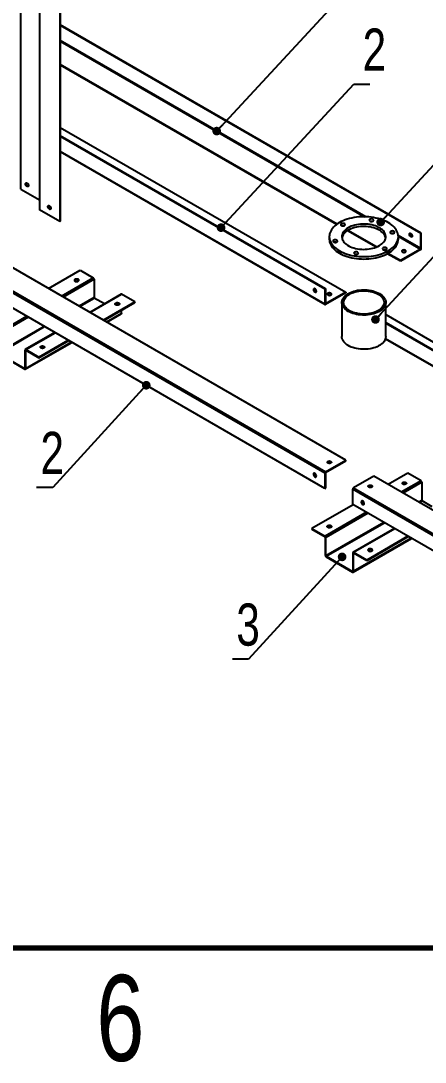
# Model space of a CAD drawing. Header units: millimetres. Extents: x 1982 to 4155, y 618 to 1642.
# Drawn here: x 2135.5 to 2170.7, y 617.8 to 708.3 of the extents above; entities that cross this region are included whole.
import ezdxf

# ---------------------------------------------------------------- set-up
doc = ezdxf.new("R2010")
doc.units = ezdxf.units.MM
doc.styles.add('SLDTEXTSTYLE0', font='TXT', dxfattribs={"width": 0.75})
doc.dimstyles.new('SLDDIMSTYLE0', dxfattribs={"dimscale": 1.5, "dimtxt": 2.116667, "dimasz": 1.5, "dimexe": 0, "dimexo": 0.0625, "dimgap": 0.529167, "dimtad": 1, "dimdec": 0, "dimlfac": 35, "dimrnd": 1e-09, "dimzin": 12, "dimdsep": 46, "dimtxsty": 'SLDTEXTSTYLE0', "dimcen": 0.09, "dimadec": 0, "dimazin": 3, "dimtfac": 1, "dimtdec": 0, "dimtofl": 0, "dimtmove": 0, "dimatfit": 3, "dimfxl": 1, "dimfrac": 2, "dimtolj": 1, "dimtzin": 12, "dimarcsym": 0})

msp = doc.modelspace()

# ---------------------------------------------------------------- linework, layer by layer
at = {"color": 7, "linetype": 'Continuous', "lineweight": 25}
for p, q in [((2135.535, 693.68), (2135.535, 753.976)), ((2137.143, 752.213), (2137.143, 691.917)), ((2137.171, 752.174), (2137.171, 691.878)), ((2138.922, 751.163), (2138.922, 690.868)), ((2138.967, 751.19), (2138.967, 690.894)), ((2170.336, 689.862), (2138.967, 707.971)), ((2170.291, 689.835), (2138.967, 707.918)), ((2165.504, 691.278), (2138.967, 706.597)), ((2138.967, 706.545), (2165.411, 691.28)), ((2163.015, 690.641), (2138.967, 704.524)), ((2162.975, 690.612), (2138.967, 704.472)), ((2163.775, 670.119), (2109.227, 701.609)), ((2161.957, 668.991), (2107.409, 700.481)), ((2107.477, 700.598), (2162.025, 669.108)), ((2161.957, 667.669), (2107.409, 699.159)), ((2138.967, 699.048), (2163.775, 684.727)), ((2138.967, 698.349), (2162.003, 685.051)), ((2138.967, 698.296), (2161.957, 685.024)), ((2138.967, 696.975), (2161.957, 683.703)), ((2138.967, 696.942), (2161.977, 683.659)), ((2135.535, 693.68), (2137.143, 692.752)), ((2138.922, 690.868), (2137.171, 691.878)), ((2138.922, 690.868), (2138.967, 690.894)), ((2166.403, 688.633), (2163.916, 690.069)), ((2166.457, 688.655), (2163.959, 690.096)), ((2162.342, 689.548), (2162.342, 689.338)), ((2170.291, 688.514), (2168.338, 689.641)), ((2168.341, 689.588), (2170.269, 688.475)), ((2168.342, 689.338), (2168.342, 689.548)), ((2170.336, 689.862), (2170.291, 689.835)), ((2170.291, 688.514), (2170.291, 689.835)), ((2170.336, 688.54), (2170.336, 689.862)), ((2168.518, 687.412), (2167.382, 688.068)), ((2168.518, 687.465), (2167.428, 688.094)), ((2170.269, 688.475), (2168.518, 687.465)), ((2170.269, 688.423), (2168.518, 687.412)), ((2170.269, 688.475), (2170.269, 688.423)), ((2170.291, 688.514), (2170.336, 688.54)), ((2168.518, 687.465), (2168.518, 687.412)), ((2137.932, 685.038), (2140.683, 686.627)), ((2140.683, 686.627), (2141.828, 685.966)), ((2139.076, 684.377), (2141.828, 685.966)), ((2141.895, 685.849), (2139.211, 684.299)), ((2141.895, 685.849), (2141.895, 684.255)), ((2144.249, 684.545), (2141.517, 682.968)), ((2141.545, 682.952), (2144.297, 684.541)), ((2145.441, 683.88), (2144.297, 684.541)), ((2161.957, 685.024), (2162.003, 685.051)), ((2161.957, 685.024), (2161.957, 683.703)), ((2162.003, 685.051), (2162.003, 683.729)), ((2163.775, 684.727), (2162.025, 683.716)), ((2163.775, 684.674), (2162.025, 683.664)), ((2163.775, 684.727), (2163.775, 684.674)), ((2141.895, 684.255), (2140.591, 683.503)), ((2140.636, 683.477), (2141.918, 684.217)), ((2142.799, 683.708), (2141.918, 684.217)), ((2142.689, 682.291), (2145.441, 683.88)), ((2142.735, 682.265), (2145.441, 683.827)), ((2145.441, 683.88), (2145.441, 683.827)), ((2162.003, 683.729), (2161.957, 683.703)), ((2162.025, 683.716), (2162.003, 683.729)), ((2162.025, 683.716), (2162.025, 683.664)), ((2163.435, 683.833), (2163.435, 680.858)), ((2167.249, 680.858), (2167.249, 683.833)), ((2144.274, 682.882), (2142.97, 682.129)), ((2142.998, 682.113), (2144.254, 682.838)), ((2144.274, 682.882), (2144.274, 683.154)), ((2167.249, 682.774), (2212.263, 656.788)), ((2133.494, 681.155), (2136.045, 682.628)), ((2136.181, 682.55), (2133.562, 681.038)), ((2137.561, 681.753), (2133.562, 679.444)), ((2133.584, 679.406), (2137.605, 681.727)), ((2167.249, 682.074), (2210.49, 657.112)), ((2167.249, 682.022), (2210.444, 657.086)), ((2138.486, 681.219), (2135.915, 679.734)), ((2135.963, 679.73), (2138.514, 681.202)), ((2135.921, 678.027), (2139.968, 680.363)), ((2139.94, 680.38), (2135.941, 678.071)), ((2137.107, 679.069), (2139.659, 680.542)), ((2137.107, 679.016), (2139.704, 680.516)), ((2167.225, 680.682), (2210.464, 655.72)), ((2167.232, 680.71), (2210.444, 655.764)), ((2133.584, 679.406), (2135.873, 678.084)), ((2133.584, 679.353), (2135.873, 678.032)), ((2135.941, 679.664), (2135.895, 679.69)), ((2135.895, 679.69), (2135.895, 678.097)), ((2135.941, 679.664), (2135.963, 679.677)), ((2135.941, 679.664), (2135.941, 678.071)), ((2135.963, 679.73), (2137.107, 679.069)), ((2135.963, 679.677), (2135.963, 679.73)), ((2135.963, 679.677), (2137.107, 679.016)), ((2137.107, 679.069), (2137.107, 679.016)), ((2135.895, 678.097), (2135.873, 678.084)), ((2135.873, 678.084), (2135.873, 678.032)), ((2135.895, 678.097), (2135.941, 678.071)), ((2162.025, 669.108), (2163.775, 670.119)), ((2162.025, 669.056), (2163.775, 670.066)), ((2163.775, 670.066), (2163.775, 670.119)), ((2162.025, 669.056), (2162.025, 669.108)), ((2162.003, 669.017), (2161.957, 668.991)), ((2161.957, 668.991), (2161.957, 667.669)), ((2162.003, 669.017), (2162.003, 667.695)), ((2166.2, 668.719), (2164.449, 667.709)), ((2212.263, 642.128), (2166.2, 668.719)), ((2169.17, 668.986), (2167.453, 667.995)), ((2170.314, 668.326), (2168.598, 667.335)), ((2170.382, 668.208), (2168.733, 667.257)), ((2170.314, 668.326), (2169.17, 668.986)), ((2170.382, 668.208), (2170.382, 666.615)), ((2161.957, 667.669), (2162.003, 667.695)), ((2210.444, 641), (2164.381, 667.591)), ((2164.381, 666.27), (2164.381, 667.591)), ((2164.449, 667.709), (2210.512, 641.117)), ((2170.382, 666.615), (2170.113, 666.46)), ((2170.158, 666.434), (2170.404, 666.576)), ((2171.285, 666.068), (2170.404, 666.576)), ((2164.423, 666.246), (2160.836, 664.175)), ((2165.567, 665.585), (2161.98, 663.515)), ((2165.703, 665.507), (2162.048, 663.397)), ((2210.444, 639.678), (2164.381, 666.27)), ((2167.082, 664.71), (2162.048, 661.804)), ((2162.07, 661.765), (2167.127, 664.685)), ((2160.836, 664.175), (2161.98, 663.515)), ((2160.836, 664.175), (2160.836, 664.123)), ((2160.836, 664.123), (2161.98, 663.462)), ((2168.008, 664.176), (2164.401, 662.094)), ((2168.036, 664.16), (2164.449, 662.089)), ((2161.98, 663.462), (2161.98, 663.515)), ((2162.003, 663.423), (2162.048, 663.397)), ((2162.003, 661.83), (2162.003, 663.423)), ((2162.048, 661.804), (2162.048, 663.397)), ((2164.407, 660.387), (2169.489, 663.321)), ((2169.461, 663.337), (2164.427, 660.431)), ((2169.18, 663.499), (2165.594, 661.429)), ((2169.226, 663.473), (2165.594, 661.376)), ((2162.048, 661.804), (2162.003, 661.83)), ((2164.427, 662.024), (2164.381, 662.05)), ((2164.381, 662.05), (2164.381, 660.457)), ((2164.427, 662.024), (2164.449, 662.037)), ((2164.427, 662.024), (2164.427, 660.431)), ((2165.594, 661.429), (2164.449, 662.089)), ((2164.449, 662.037), (2164.449, 662.089)), ((2165.594, 661.376), (2164.449, 662.037)), ((2162.07, 661.765), (2162.07, 661.713)), ((2162.07, 661.765), (2164.359, 660.444)), ((2162.07, 661.713), (2164.359, 660.392)), ((2165.594, 661.429), (2165.594, 661.376)), ((2164.381, 660.457), (2164.359, 660.444)), ((2164.359, 660.444), (2164.359, 660.392)), ((2164.381, 660.457), (2164.427, 660.431))]:
    msp.add_line(p, q, dxfattribs=at)
at = {"color": 7, "linetype": 'Continuous', "lineweight": 70}
msp.add_line((2481.562, 627.678), (1990.94, 627.678), dxfattribs=at)
at = {"color": 7, "linetype": 'Continuous', "lineweight": 25, "flags": 128}
for points in [[(2136.073, 693.921), (2136.035, 693.949), (2136.001, 693.988), (2135.972, 694.035), (2135.953, 694.084), (2135.945, 694.132), (2135.948, 694.175), (2135.962, 694.208), (2135.985, 694.229), (2136.017, 694.236), (2136.054, 694.227), (2136.092, 694.205), (2136.129, 694.171), (2136.161, 694.128), (2136.185, 694.079), (2136.199, 694.03), (2136.202, 693.984), (2136.193, 693.946), (2136.174, 693.918), (2136.146, 693.905), (2136.111, 693.905), (2136.073, 693.921)], [(2136.119, 693.947), (2136.081, 693.975), (2136.046, 694.015), (2136.018, 694.061), (2135.999, 694.11), (2135.99, 694.159), (2135.993, 694.201), (2136.007, 694.234), (2136.008, 694.235)], [(2136.184, 693.93), (2136.156, 693.931), (2136.119, 693.947)], [(2138.013, 692.241), (2138.051, 692.213), (2138.085, 692.173), (2138.113, 692.127), (2138.132, 692.078), (2138.141, 692.029), (2138.138, 691.987), (2138.124, 691.954), (2138.1, 691.933), (2138.068, 691.926), (2138.032, 691.934), (2137.993, 691.956), (2137.957, 691.991), (2137.925, 692.034), (2137.901, 692.082), (2137.887, 692.132), (2137.884, 692.178), (2137.893, 692.216), (2137.912, 692.243), (2137.94, 692.257), (2137.975, 692.256), (2138.013, 692.241)], [(2137.947, 692.258), (2137.942, 692.25), (2137.931, 692.214), (2137.931, 692.17), (2137.942, 692.121), (2137.964, 692.072), (2137.994, 692.027), (2138.029, 691.99), (2138.068, 691.965), (2138.105, 691.953), (2138.123, 691.953)], [(2163.221, 690.773), (2163.075, 690.682), (2162.94, 690.586), (2162.818, 690.485), (2162.709, 690.378), (2162.613, 690.268), (2162.531, 690.153), (2162.464, 690.036), (2162.411, 689.916), (2162.373, 689.795), (2162.35, 689.672), (2162.342, 689.548), (2162.35, 689.425), (2162.373, 689.302), (2162.411, 689.18), (2162.464, 689.06), (2162.531, 688.943), (2162.613, 688.829), (2162.709, 688.718), (2162.818, 688.612), (2162.94, 688.51), (2163.075, 688.414), (2163.221, 688.324), (2163.378, 688.239), (2163.544, 688.162), (2163.72, 688.091), (2163.904, 688.028), (2164.096, 687.973), (2164.294, 687.926), (2164.497, 687.886), (2164.704, 687.856), (2164.915, 687.834), (2165.128, 687.821), (2165.342, 687.816), (2165.556, 687.821), (2165.769, 687.834), (2165.98, 687.856), (2166.187, 687.886), (2166.39, 687.926), (2166.588, 687.973), (2166.78, 688.028), (2166.964, 688.091), (2167.14, 688.162), (2167.307, 688.239), (2167.463, 688.324), (2167.609, 688.414), (2167.744, 688.51), (2167.866, 688.612), (2167.975, 688.718), (2168.071, 688.829), (2168.153, 688.943), (2168.221, 689.06), (2168.274, 689.18), (2168.312, 689.302), (2168.334, 689.425), (2168.342, 689.548), (2168.334, 689.672), (2168.312, 689.795), (2168.274, 689.916), (2168.221, 690.036), (2168.153, 690.153), (2168.071, 690.268), (2167.975, 690.378), (2167.866, 690.485), (2167.744, 690.586), (2167.609, 690.682), (2167.463, 690.773), (2167.307, 690.857), (2167.14, 690.935), (2166.964, 691.005), (2166.78, 691.068), (2166.588, 691.124), (2166.39, 691.171), (2166.187, 691.21), (2165.98, 691.24), (2165.769, 691.262), (2165.556, 691.276), (2165.342, 691.28), (2165.128, 691.276), (2164.915, 691.262), (2164.704, 691.24), (2164.497, 691.21), (2164.294, 691.171), (2164.096, 691.124), (2163.904, 691.068), (2163.72, 691.005), (2163.544, 690.935), (2163.378, 690.857), (2163.221, 690.773)], [(2165.871, 691.061), (2165.838, 691.035), (2165.819, 691.006), (2165.815, 690.974), (2165.827, 690.943), (2165.853, 690.915), (2165.892, 690.893), (2165.94, 690.878), (2165.994, 690.871), (2166.049, 690.873), (2166.1, 690.884), (2166.144, 690.903), (2166.177, 690.929), (2166.196, 690.958), (2166.2, 690.99), (2166.188, 691.021), (2166.162, 691.049), (2166.123, 691.071), (2166.075, 691.086), (2166.021, 691.093), (2165.967, 691.091), (2165.915, 691.08), (2165.871, 691.061)], [(2163.387, 690.677), (2163.355, 690.651), (2163.335, 690.622), (2163.331, 690.59), (2163.343, 690.559), (2163.369, 690.531), (2163.408, 690.509), (2163.456, 690.494), (2163.51, 690.487), (2163.565, 690.489), (2163.616, 690.5), (2163.66, 690.519), (2163.693, 690.545), (2163.712, 690.574), (2163.716, 690.606), (2163.705, 690.637), (2163.678, 690.665), (2163.639, 690.687), (2163.591, 690.702), (2163.538, 690.709), (2163.483, 690.707), (2163.431, 690.696), (2163.387, 690.677)], [(2163.994, 690.327), (2163.878, 690.254), (2163.774, 690.175), (2163.683, 690.092), (2163.606, 690.004), (2163.542, 689.912), (2163.493, 689.817), (2163.458, 689.72), (2163.439, 689.622), (2163.435, 689.523), (2163.447, 689.425), (2163.474, 689.327), (2163.516, 689.232), (2163.572, 689.138), (2163.643, 689.048), (2163.727, 688.962), (2163.825, 688.881), (2163.934, 688.805), (2164.055, 688.736), (2164.187, 688.672), (2164.327, 688.616), (2164.476, 688.567), (2164.632, 688.526), (2164.794, 688.494), (2164.96, 688.47), (2165.129, 688.454), (2165.299, 688.448), (2165.47, 688.45), (2165.64, 688.461), (2165.808, 688.481), (2165.972, 688.509), (2166.131, 688.546), (2166.283, 688.591), (2166.428, 688.643), (2166.564, 688.703), (2166.691, 688.77), (2166.806, 688.843), (2166.91, 688.921), (2167.001, 689.005), (2167.079, 689.093), (2167.142, 689.185), (2167.191, 689.279), (2167.226, 689.376), (2167.245, 689.474), (2167.249, 689.573), (2167.237, 689.671), (2167.21, 689.769), (2167.169, 689.865), (2167.112, 689.958), (2167.041, 690.048), (2166.957, 690.134), (2166.859, 690.215), (2166.75, 690.291), (2166.629, 690.361), (2166.497, 690.424), (2166.357, 690.48), (2166.208, 690.529), (2166.052, 690.57), (2165.891, 690.603), (2165.725, 690.627), (2165.556, 690.642), (2165.385, 690.649), (2165.214, 690.647), (2165.044, 690.636), (2164.876, 690.616), (2164.712, 690.587), (2164.553, 690.551), (2164.401, 690.506), (2164.256, 690.453), (2164.12, 690.393), (2163.994, 690.327)], [(2163.994, 690.117), (2163.878, 690.044), (2163.774, 689.965), (2163.683, 689.882), (2163.606, 689.794), (2163.542, 689.702), (2163.493, 689.607), (2163.458, 689.51), (2163.444, 689.443)], [(2167.241, 689.443), (2167.237, 689.462), (2167.21, 689.559), (2167.169, 689.655), (2167.112, 689.748), (2167.041, 689.838), (2166.957, 689.924), (2166.859, 690.005), (2166.75, 690.081), (2166.629, 690.151), (2166.497, 690.214), (2166.357, 690.27), (2166.208, 690.319), (2166.052, 690.36), (2165.891, 690.393), (2165.725, 690.417), (2165.556, 690.432), (2165.385, 690.439), (2165.214, 690.437), (2165.044, 690.426), (2164.876, 690.406), (2164.712, 690.377), (2164.553, 690.341), (2164.401, 690.296), (2164.256, 690.243), (2164.12, 690.183), (2163.994, 690.117)], [(2167.69, 690.011), (2167.657, 689.986), (2167.637, 689.956), (2167.634, 689.924), (2167.645, 689.894), (2167.672, 689.866), (2167.71, 689.843), (2167.759, 689.828), (2167.812, 689.821), (2167.867, 689.824), (2167.918, 689.835), (2167.962, 689.854), (2167.995, 689.879), (2168.014, 689.909), (2168.018, 689.94), (2168.007, 689.971), (2167.98, 689.999), (2167.941, 690.022), (2167.893, 690.037), (2167.84, 690.043), (2167.785, 690.041), (2167.733, 690.03), (2167.69, 690.011)], [(2162.342, 689.338), (2162.35, 689.215), (2162.373, 689.092), (2162.411, 688.97), (2162.464, 688.85), (2162.531, 688.733), (2162.613, 688.619), (2162.709, 688.508), (2162.818, 688.402), (2162.94, 688.3), (2163.075, 688.204), (2163.221, 688.114), (2163.378, 688.029), (2163.544, 687.952), (2163.72, 687.881), (2163.904, 687.818), (2164.096, 687.763), (2164.294, 687.716), (2164.497, 687.677), (2164.704, 687.646), (2164.915, 687.624), (2165.128, 687.611), (2165.342, 687.606), (2165.556, 687.611), (2165.769, 687.624), (2165.98, 687.646), (2166.187, 687.677), (2166.39, 687.716), (2166.588, 687.763), (2166.78, 687.818), (2166.964, 687.881), (2167.14, 687.952), (2167.307, 688.029), (2167.463, 688.114), (2167.609, 688.204), (2167.744, 688.3), (2167.866, 688.402), (2167.975, 688.508), (2168.071, 688.619), (2168.153, 688.733), (2168.221, 688.85), (2168.274, 688.97), (2168.312, 689.092), (2168.334, 689.215), (2168.342, 689.338), (2168.342, 689.338)], [(2162.722, 689.243), (2162.689, 689.217), (2162.67, 689.188), (2162.666, 689.156), (2162.678, 689.125), (2162.704, 689.097), (2162.743, 689.075), (2162.791, 689.06), (2162.845, 689.053), (2162.899, 689.055), (2162.951, 689.066), (2162.995, 689.085), (2163.028, 689.111), (2163.047, 689.14), (2163.051, 689.172), (2163.039, 689.203), (2163.013, 689.231), (2162.974, 689.253), (2162.926, 689.268), (2162.872, 689.275), (2162.817, 689.273), (2162.766, 689.262), (2162.722, 689.243)], [(2169.427, 689.835), (2169.465, 689.807), (2169.5, 689.768), (2169.528, 689.721), (2169.547, 689.672), (2169.556, 689.624), (2169.553, 689.581), (2169.539, 689.548), (2169.515, 689.527), (2169.483, 689.52), (2169.446, 689.528), (2169.408, 689.551), (2169.371, 689.585), (2169.34, 689.628), (2169.316, 689.677), (2169.302, 689.726), (2169.299, 689.772), (2169.307, 689.81), (2169.326, 689.837), (2169.355, 689.851), (2169.389, 689.851), (2169.427, 689.835)], [(2169.538, 689.547), (2169.528, 689.547), (2169.492, 689.555), (2169.453, 689.577), (2169.417, 689.611), (2169.385, 689.654), (2169.361, 689.703), (2169.347, 689.752), (2169.344, 689.798), (2169.353, 689.836), (2169.362, 689.852)], [(2164.54, 688.193), (2164.507, 688.168), (2164.488, 688.138), (2164.484, 688.106), (2164.496, 688.075), (2164.522, 688.048), (2164.561, 688.025), (2164.609, 688.01), (2164.663, 688.003), (2164.718, 688.006), (2164.769, 688.017), (2164.813, 688.036), (2164.846, 688.061), (2164.865, 688.091), (2164.869, 688.122), (2164.857, 688.153), (2164.831, 688.181), (2164.792, 688.203), (2164.744, 688.219), (2164.69, 688.225), (2164.636, 688.223), (2164.584, 688.212), (2164.54, 688.193)], [(2167.024, 688.577), (2166.991, 688.552), (2166.972, 688.522), (2166.968, 688.491), (2166.98, 688.46), (2167.006, 688.432), (2167.045, 688.409), (2167.093, 688.394), (2167.147, 688.387), (2167.201, 688.39), (2167.253, 688.401), (2167.297, 688.42), (2167.33, 688.445), (2167.349, 688.475), (2167.353, 688.506), (2167.341, 688.537), (2167.315, 688.565), (2167.276, 688.588), (2167.228, 688.603), (2167.174, 688.61), (2167.119, 688.607), (2167.068, 688.596), (2167.024, 688.577)], [(2168.95, 688.213), (2168.982, 688.238), (2169, 688.267), (2169.002, 688.299), (2168.988, 688.329), (2168.959, 688.356), (2168.918, 688.376), (2168.868, 688.389), (2168.814, 688.392), (2168.761, 688.386), (2168.713, 688.372), (2168.675, 688.349), (2168.649, 688.322), (2168.639, 688.291), (2168.645, 688.26), (2168.667, 688.231), (2168.702, 688.207), (2168.748, 688.191), (2168.801, 688.182), (2168.855, 688.184), (2168.906, 688.194), (2168.95, 688.213)], [(2168.997, 688.261), (2168.988, 688.276), (2168.959, 688.303), (2168.918, 688.323), (2168.868, 688.336), (2168.814, 688.34), (2168.761, 688.334), (2168.713, 688.319), (2168.675, 688.297), (2168.649, 688.269), (2168.645, 688.261)], [(2140.519, 685.672), (2140.552, 685.698), (2140.572, 685.728), (2140.576, 685.76), (2140.564, 685.791), (2140.537, 685.82), (2140.498, 685.843), (2140.449, 685.858), (2140.394, 685.865), (2140.338, 685.863), (2140.286, 685.851), (2140.241, 685.832), (2140.208, 685.806), (2140.188, 685.776), (2140.184, 685.744), (2140.196, 685.712), (2140.223, 685.684), (2140.263, 685.661), (2140.312, 685.646), (2140.366, 685.639), (2140.422, 685.641), (2140.474, 685.652), (2140.519, 685.672)], [(2140.571, 685.726), (2140.564, 685.739), (2140.537, 685.767), (2140.498, 685.79), (2140.449, 685.806), (2140.394, 685.812), (2140.338, 685.81), (2140.286, 685.799), (2140.241, 685.779), (2140.208, 685.754), (2140.189, 685.726)], [(2161.093, 685.024), (2161.055, 685.04), (2161.021, 685.04), (2160.993, 685.026), (2160.973, 684.999), (2160.965, 684.961), (2160.968, 684.915), (2160.982, 684.866), (2161.006, 684.817), (2161.038, 684.774), (2161.074, 684.74), (2161.113, 684.717), (2161.149, 684.709), (2161.181, 684.716), (2161.205, 684.737), (2161.219, 684.77), (2161.222, 684.813), (2161.213, 684.861), (2161.194, 684.91), (2161.166, 684.957), (2161.131, 684.996), (2161.093, 685.024)], [(2161.028, 685.042), (2161.019, 685.025), (2161.01, 684.987), (2161.013, 684.941), (2161.027, 684.892), (2161.051, 684.843), (2161.083, 684.8), (2161.12, 684.766), (2161.158, 684.744), (2161.195, 684.736), (2161.204, 684.736)], [(2162.222, 684.626), (2162.19, 684.601), (2162.172, 684.571), (2162.17, 684.54), (2162.184, 684.51), (2162.213, 684.483), (2162.254, 684.463), (2162.304, 684.45), (2162.358, 684.447), (2162.411, 684.453), (2162.459, 684.467), (2162.498, 684.489), (2162.523, 684.517), (2162.533, 684.548), (2162.527, 684.579), (2162.505, 684.608), (2162.47, 684.632), (2162.424, 684.648), (2162.371, 684.656), (2162.317, 684.655), (2162.266, 684.645), (2162.222, 684.626)], [(2162.222, 684.574), (2162.19, 684.549), (2162.175, 684.526)], [(2162.527, 684.526), (2162.527, 684.527), (2162.505, 684.555), (2162.47, 684.579), (2162.424, 684.596), (2162.371, 684.604), (2162.317, 684.603), (2162.266, 684.592), (2162.222, 684.574)], [(2166.691, 684.612), (2166.806, 684.539), (2166.91, 684.46), (2167.001, 684.376), (2167.079, 684.288), (2167.142, 684.197), (2167.191, 684.102), (2167.226, 684.005), (2167.245, 683.907), (2167.249, 683.808), (2167.237, 683.71), (2167.21, 683.612), (2167.169, 683.516), (2167.112, 683.423), (2167.041, 683.333), (2166.957, 683.247), (2166.859, 683.166), (2166.75, 683.09), (2166.629, 683.02), (2166.497, 682.957), (2166.357, 682.901), (2166.208, 682.852), (2166.052, 682.811), (2165.891, 682.779), (2165.725, 682.754), (2165.556, 682.739), (2165.385, 682.732), (2165.214, 682.735), (2165.044, 682.746), (2164.876, 682.765), (2164.712, 682.794), (2164.553, 682.831), (2164.401, 682.875), (2164.256, 682.928), (2164.12, 682.988), (2163.994, 683.055), (2163.878, 683.127), (2163.774, 683.206), (2163.683, 683.29), (2163.606, 683.378), (2163.542, 683.469), (2163.493, 683.564), (2163.458, 683.661), (2163.439, 683.759), (2163.435, 683.858), (2163.447, 683.956), (2163.474, 684.054), (2163.516, 684.15), (2163.572, 684.243), (2163.643, 684.333), (2163.727, 684.419), (2163.825, 684.5), (2163.934, 684.576), (2164.055, 684.646), (2164.187, 684.709), (2164.327, 684.765), (2164.476, 684.814), (2164.632, 684.855), (2164.794, 684.887), (2164.96, 684.912), (2165.129, 684.927), (2165.299, 684.934), (2165.47, 684.931), (2165.64, 684.92), (2165.808, 684.901), (2165.972, 684.872), (2166.131, 684.835), (2166.283, 684.791), (2166.428, 684.738), (2166.564, 684.678), (2166.691, 684.612)], [(2166.585, 684.55), (2166.695, 684.48), (2166.794, 684.404), (2166.881, 684.323), (2166.953, 684.238), (2167.012, 684.149), (2167.056, 684.057), (2167.085, 683.963), (2167.098, 683.869), (2167.096, 683.774), (2167.079, 683.679), (2167.046, 683.586), (2166.999, 683.495), (2166.937, 683.407), (2166.86, 683.322), (2166.771, 683.243), (2166.669, 683.168), (2166.555, 683.099), (2166.431, 683.037), (2166.297, 682.981), (2166.154, 682.934), (2166.005, 682.894), (2165.85, 682.862), (2165.69, 682.839), (2165.527, 682.824), (2165.363, 682.819), (2165.198, 682.822), (2165.035, 682.834), (2164.874, 682.855), (2164.718, 682.885), (2164.566, 682.923), (2164.422, 682.969), (2164.286, 683.022), (2164.159, 683.083), (2164.043, 683.15), (2163.938, 683.223), (2163.845, 683.302), (2163.765, 683.385), (2163.7, 683.472), (2163.648, 683.563), (2163.612, 683.656), (2163.591, 683.75), (2163.585, 683.845), (2163.595, 683.94), (2163.62, 684.034), (2163.66, 684.126), (2163.715, 684.216), (2163.784, 684.302), (2163.867, 684.384), (2163.963, 684.461), (2164.071, 684.533), (2164.19, 684.599), (2164.319, 684.658), (2164.458, 684.709), (2164.604, 684.753), (2164.756, 684.789), (2164.914, 684.817), (2165.075, 684.836), (2165.239, 684.846), (2165.404, 684.847), (2165.568, 684.839), (2165.73, 684.822), (2165.889, 684.797), (2166.043, 684.763), (2166.191, 684.721), (2166.331, 684.671), (2166.463, 684.614), (2166.585, 684.55)], [(2143.788, 683.784), (2143.833, 683.803), (2143.885, 683.815), (2143.94, 683.817), (2143.994, 683.81), (2144.042, 683.795), (2144.081, 683.772), (2144.108, 683.744), (2144.12, 683.713), (2144.116, 683.681), (2144.096, 683.651), (2144.063, 683.626), (2144.019, 683.607), (2143.967, 683.595), (2143.912, 683.593), (2143.858, 683.6), (2143.809, 683.615), (2143.77, 683.638), (2143.744, 683.666), (2143.732, 683.697), (2143.736, 683.729), (2143.755, 683.759), (2143.788, 683.784)], [(2143.737, 683.679), (2143.755, 683.706), (2143.788, 683.732)], [(2143.788, 683.732), (2143.833, 683.751), (2143.885, 683.762), (2143.94, 683.764), (2143.994, 683.758), (2144.042, 683.742), (2144.081, 683.72), (2144.108, 683.692), (2144.115, 683.679)], [(2144.274, 682.882), (2144.273, 682.867), (2144.269, 682.855), (2144.263, 682.845), (2144.254, 682.838), (2144.254, 682.838)], [(2167.249, 680.858), (2167.249, 680.834), (2167.237, 680.735), (2167.21, 680.638), (2167.169, 680.542), (2167.112, 680.449), (2167.041, 680.359), (2166.957, 680.273), (2166.859, 680.192), (2166.75, 680.116), (2166.629, 680.046), (2166.497, 679.983), (2166.357, 679.926), (2166.208, 679.877), (2166.052, 679.837), (2165.891, 679.804), (2165.725, 679.78), (2165.556, 679.764), (2165.385, 679.758), (2165.214, 679.76), (2165.044, 679.771), (2164.876, 679.791), (2164.712, 679.819), (2164.553, 679.856), (2164.401, 679.901), (2164.256, 679.953), (2164.12, 680.013), (2163.994, 680.08), (2163.878, 680.153), (2163.774, 680.231), (2163.683, 680.315), (2163.606, 680.403), (2163.542, 680.495), (2163.493, 680.589), (2163.458, 680.686), (2163.439, 680.784), (2163.435, 680.858)], [(2137.282, 680.018), (2137.325, 680.037), (2137.377, 680.047), (2137.431, 680.048), (2137.483, 680.04), (2137.529, 680.023), (2137.565, 680), (2137.586, 679.971), (2137.592, 679.94), (2137.582, 679.909), (2137.557, 679.881), (2137.519, 679.859), (2137.471, 679.844), (2137.417, 679.839), (2137.363, 679.842), (2137.313, 679.855), (2137.272, 679.875), (2137.243, 679.902), (2137.229, 679.932), (2137.231, 679.963), (2137.249, 679.993), (2137.282, 680.018)], [(2137.234, 679.917), (2137.249, 679.94), (2137.282, 679.966)], [(2137.282, 679.966), (2137.325, 679.984), (2137.377, 679.995), (2137.431, 679.996), (2137.483, 679.988), (2137.529, 679.971), (2137.565, 679.947), (2137.586, 679.918), (2137.587, 679.917)], [(2162.48, 669.869), (2162.436, 669.851), (2162.385, 669.84), (2162.331, 669.839), (2162.278, 669.847), (2162.232, 669.864), (2162.197, 669.888), (2162.175, 669.917), (2162.169, 669.948), (2162.179, 669.978), (2162.204, 670.006), (2162.243, 670.028), (2162.291, 670.043), (2162.344, 670.049), (2162.398, 670.045), (2162.448, 670.033), (2162.489, 670.012), (2162.518, 669.986), (2162.532, 669.956), (2162.53, 669.924), (2162.512, 669.895), (2162.48, 669.869)], [(2162.175, 669.918), (2162.179, 669.926), (2162.204, 669.954), (2162.243, 669.976), (2162.291, 669.991), (2162.344, 669.996), (2162.398, 669.993), (2162.448, 669.98), (2162.489, 669.96), (2162.518, 669.933), (2162.527, 669.918)], [(2161.093, 668.667), (2161.131, 668.651), (2161.166, 668.65), (2161.194, 668.664), (2161.213, 668.692), (2161.222, 668.73), (2161.219, 668.776), (2161.205, 668.825), (2161.181, 668.874), (2161.149, 668.917), (2161.113, 668.951), (2161.074, 668.973), (2161.038, 668.981), (2161.006, 668.975), (2160.982, 668.954), (2160.968, 668.921), (2160.965, 668.878), (2160.973, 668.83), (2160.993, 668.781), (2161.021, 668.734), (2161.055, 668.695), (2161.093, 668.667)], [(2161.028, 668.981), (2161.027, 668.98), (2161.013, 668.947), (2161.01, 668.905), (2161.019, 668.856), (2161.038, 668.807), (2161.066, 668.76), (2161.101, 668.721), (2161.139, 668.693)], [(2161.139, 668.693), (2161.177, 668.677), (2161.204, 668.676)], [(2168.995, 668.037), (2168.952, 668.019), (2168.9, 668.008), (2168.846, 668.007), (2168.794, 668.015), (2168.748, 668.032), (2168.712, 668.056), (2168.691, 668.084), (2168.684, 668.115), (2168.695, 668.146), (2168.72, 668.174), (2168.758, 668.196), (2168.806, 668.211), (2168.86, 668.217), (2168.914, 668.213), (2168.963, 668.201), (2169.005, 668.18), (2169.033, 668.154), (2169.048, 668.123), (2169.045, 668.092), (2169.028, 668.062), (2168.995, 668.037)], [(2168.69, 668.085), (2168.695, 668.094), (2168.72, 668.121), (2168.758, 668.144), (2168.806, 668.158), (2168.86, 668.164), (2168.914, 668.161), (2168.963, 668.148), (2169.005, 668.128), (2169.033, 668.101), (2169.043, 668.085)], [(2166.025, 667.77), (2165.982, 667.751), (2165.931, 667.741), (2165.876, 667.74), (2165.824, 667.748), (2165.778, 667.765), (2165.742, 667.788), (2165.721, 667.817), (2165.715, 667.848), (2165.725, 667.879), (2165.75, 667.907), (2165.789, 667.929), (2165.837, 667.944), (2165.89, 667.949), (2165.944, 667.946), (2165.994, 667.933), (2166.035, 667.913), (2166.064, 667.886), (2166.078, 667.856), (2166.076, 667.825), (2166.058, 667.795), (2166.025, 667.77)], [(2165.72, 667.818), (2165.725, 667.827), (2165.75, 667.854), (2165.789, 667.877), (2165.837, 667.891), (2165.89, 667.897), (2165.944, 667.893), (2165.994, 667.881), (2166.035, 667.861), (2166.064, 667.834), (2166.073, 667.818)], [(2165.245, 666.27), (2165.283, 666.254), (2165.318, 666.254), (2165.346, 666.268), (2165.365, 666.295), (2165.374, 666.333), (2165.371, 666.379), (2165.357, 666.428), (2165.333, 666.477), (2165.301, 666.52), (2165.264, 666.554), (2165.226, 666.577), (2165.189, 666.585), (2165.158, 666.578), (2165.134, 666.557), (2165.12, 666.524), (2165.117, 666.482), (2165.125, 666.433), (2165.144, 666.384), (2165.173, 666.337), (2165.207, 666.298), (2165.245, 666.27)], [(2165.18, 666.584), (2165.179, 666.583), (2165.165, 666.55), (2165.162, 666.508), (2165.171, 666.46), (2165.19, 666.41), (2165.218, 666.364), (2165.253, 666.325), (2165.291, 666.296)], [(2165.291, 666.296), (2165.329, 666.281), (2165.356, 666.279)], [(2162.488, 664.271), (2162.444, 664.252), (2162.392, 664.241), (2162.337, 664.238), (2162.283, 664.245), (2162.235, 664.26), (2162.196, 664.283), (2162.169, 664.311), (2162.157, 664.342), (2162.161, 664.374), (2162.181, 664.404), (2162.214, 664.43), (2162.258, 664.449), (2162.31, 664.46), (2162.365, 664.462), (2162.419, 664.455), (2162.467, 664.44), (2162.507, 664.417), (2162.533, 664.389), (2162.545, 664.358), (2162.541, 664.326), (2162.522, 664.296), (2162.488, 664.271)], [(2162.162, 664.324), (2162.181, 664.351), (2162.214, 664.377), (2162.258, 664.396), (2162.31, 664.407), (2162.365, 664.41), (2162.419, 664.403), (2162.467, 664.388), (2162.507, 664.365), (2162.533, 664.337), (2162.54, 664.324)], [(2165.758, 662.383), (2165.724, 662.358), (2165.705, 662.327), (2165.701, 662.295), (2165.713, 662.264), (2165.74, 662.235), (2165.779, 662.213), (2165.828, 662.197), (2165.883, 662.19), (2165.938, 662.193), (2165.991, 662.204), (2166.035, 662.223), (2166.069, 662.249), (2166.088, 662.279), (2166.092, 662.311), (2166.081, 662.343), (2166.054, 662.371), (2166.014, 662.394), (2165.965, 662.41), (2165.911, 662.416), (2165.855, 662.414), (2165.803, 662.403), (2165.758, 662.383)], [(2165.758, 662.331), (2165.724, 662.305), (2165.706, 662.277)], [(2166.088, 662.277), (2166.081, 662.29), (2166.054, 662.319), (2166.014, 662.342), (2165.965, 662.357), (2165.911, 662.364), (2165.855, 662.362), (2165.803, 662.35), (2165.758, 662.331)]]:
    msp.add_lwpolyline(points, dxfattribs=at)
at = {"color": 7, "linetype": 'Continuous', "lineweight": 25}
for centre, radius, start, end in [((2137.191, 691.922), 0.0482, 185.70311, 245.62232), ((2166.008, 690.557), 0.326, 78.65513, 101.3444), ((2163.524, 690.173), 0.326, 78.6446, 101.35493), ((2162.858, 688.739), 0.326, 78.65587, 101.34413), ((2167.826, 689.507), 0.326, 78.65513, 101.3444), ((2167.16, 688.074), 0.326, 78.65565, 101.34388), ((2170.189, 688.547), 0.147, 302.60399, 357.39601), ((2170.242, 688.516), 0.0485, 302.60322, 357.39678), ((2164.677, 687.689), 0.326, 78.65587, 101.34413), ((2141.748, 685.842), 0.147, 2.60399, 57.39601), ((2144.269, 684.501), 0.0482, 54.37691, 114.30941), ((2141.944, 684.258), 0.0485, 182.61262, 237.38203), ((2161.998, 683.696), 0.0419, 170.78361, 309.20431), ((2162.016, 683.727), 0.0138, 170.78339, 309.20586), ((2135.936, 679.697), 0.0419, 50.79395, 189.21681), ((2135.954, 679.666), 0.0138, 50.77389, 189.23686), ((2135.882, 678.095), 0.0138, 230.83873, 9.18808), ((2135.899, 678.064), 0.0419, 230.80389, 9.20687), ((2162.104, 668.984), 0.147, 122.60475, 177.39569), ((2162.051, 669.015), 0.0485, 122.6006, 177.3994), ((2170.235, 668.202), 0.147, 2.60472, 57.39704), ((2164.529, 667.585), 0.147, 122.60475, 177.39569), ((2170.43, 666.617), 0.0485, 182.59446, 237.40554), ((2161.901, 663.391), 0.147, 2.60472, 57.39704), ((2161.954, 663.421), 0.0485, 2.61397, 57.39138), ((2162.15, 661.837), 0.147, 182.60169, 237.39831), ((2164.423, 662.057), 0.0419, 50.79108, 189.21438), ((2164.441, 662.026), 0.0138, 50.78982, 189.20487), ((2162.096, 661.806), 0.0485, 182.59446, 237.40554), ((2164.368, 660.455), 0.0138, 230.80804, 9.20271), ((2164.386, 660.424), 0.0419, 230.79394, 9.21681)]:
    msp.add_arc(centre, radius, start, end, dxfattribs=at)

# ---------------------------------------------------------------- texts
at = {"style": 'SLDTEXTSTYLE0', "width": 0.75}
for s, p in [('2', (2165.24, 703.981)), ('2', (2137.24, 668.915)), ('3', (2154.262, 653.994))]:
    msp.add_text(s, height=3.665, dxfattribs=at).set_placement(p)
at = {"color": 7, "linetype": 'Continuous', "lineweight": 0, "insert": (2144.184, 625.364), "char_height": 7.477, "attachment_point": 2, "style": 'SLDTEXTSTYLE0'}
msp.add_mtext('6', dxfattribs=at)

# ---------------------------------------------------------------- leaders
for points in [[(2152.555, 698.727), (2164.094, 711.202), (2165.493, 711.202)], [(2152.933, 690.334), (2164.472, 702.809), (2165.871, 702.809)], [(2166.808, 690.818), (2178.347, 703.292), (2179.745, 703.292)], [(2166.354, 682.348), (2177.893, 694.823), (2179.291, 694.823)], [(2146.433, 676.631), (2138.306, 667.744), (2136.907, 667.744)], [(2163.456, 661.71), (2155.328, 652.823), (2153.929, 652.823)]]:
    msp.add_leader(points, dimstyle='SLDDIMSTYLE0', override={"dimasz": 0.5, "dimldrblk": 'DOT'})

doc.saveas('drawing.dxf')
